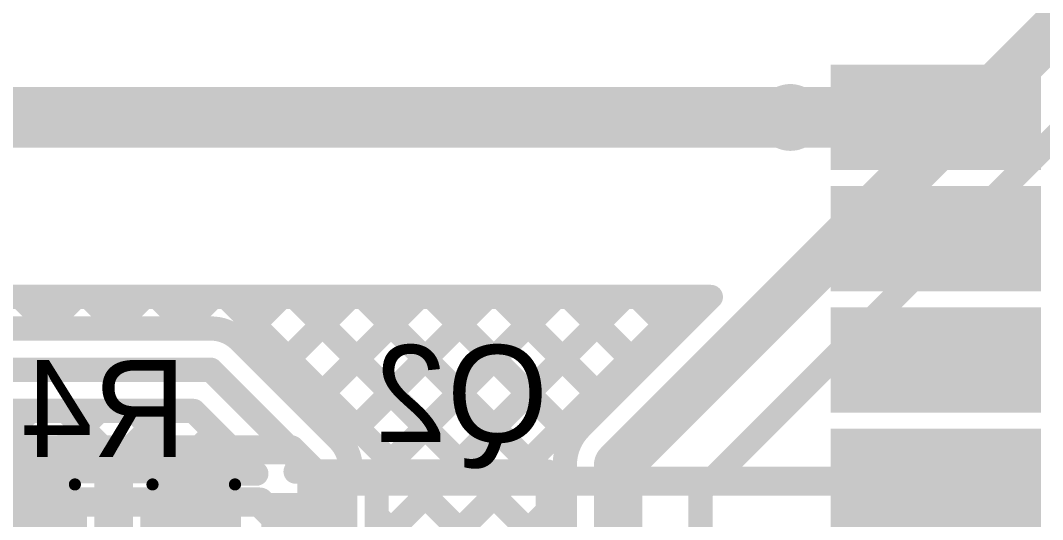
# Model space of a CAD drawing. Header units: millimetres. Extents: x 0.78 to 3.29, y 2.96 to 5.31.
# Drawn here: x 1.6715 to 2.093, y 4.6572 to 4.863 of the extents above; entities that cross this region are included whole.
import ezdxf

# ---------------------------------------------------------------- set-up
doc = ezdxf.new("R2010")
doc.units = ezdxf.units.MM
doc.header["$MEASUREMENT"] = 0
for name, color, linetype in [('BottomLayer', 5, 'Continuous'), ('BottomOverlay', 54, 'Continuous'), ('BottomPaste', 16, 'Continuous'), ('BottomSolder', 6, 'Continuous'), ('MultiLayer', 9, 'Continuous'), ('TopLayer', 1, 'Continuous'), ('TopPaste', 8, 'Continuous'), ('TopSolder', 216, 'Continuous'), ('ViaHoleLayer', 16, 'Continuous')]:
    doc.layers.add(name, color=color, linetype=linetype)

# ---------------------------------------------------------------- blocks, each defined once
blk = doc.blocks.new('ESP32_WROOM_32_70')
at = {"layer": 'TopLayer'}
for points in [[(0.62992, -0.01772), (0.70866, -0.01772), (0.62992, 0.01772), (0.70866, 0.01772)], [(0.62992, -0.06772), (0.70866, -0.06772), (0.62992, -0.03228), (0.70866, -0.03228)], [(0.62992, -0.11772), (0.70866, -0.11772), (0.62992, -0.08228), (0.70866, -0.08228)], [(0.62992, -0.16772), (0.70866, -0.16772), (0.62992, -0.13228), (0.70866, -0.13228)]]:
    blk.add_solid(points, dxfattribs=at)
at = {"layer": 'TopPaste'}
for points in [[(0.62992, -0.01772), (0.70866, -0.01772), (0.62992, 0.01772), (0.70866, 0.01772)], [(0.62992, -0.06772), (0.70866, -0.06772), (0.62992, -0.03228), (0.70866, -0.03228)], [(0.62992, -0.11772), (0.70866, -0.11772), (0.62992, -0.08228), (0.70866, -0.08228)], [(0.62992, -0.16772), (0.70866, -0.16772), (0.62992, -0.13228), (0.70866, -0.13228)]]:
    blk.add_solid(points, dxfattribs=at)
at = {"layer": 'TopSolder'}
for points in [[(0.62592, -0.02172), (0.71266, -0.02172), (0.62592, 0.02172), (0.71266, 0.02172)], [(0.62592, -0.07172), (0.71266, -0.07172), (0.62592, -0.02828), (0.71266, -0.02828)], [(0.62592, -0.12172), (0.71266, -0.12172), (0.62592, -0.07828), (0.71266, -0.07828)], [(0.62592, -0.17172), (0.71266, -0.17172), (0.62592, -0.12828), (0.71266, -0.12828)]]:
    blk.add_solid(points, dxfattribs=at)
blk = doc.blocks.new('R__0603_B_91')
at = {"layer": 'BottomLayer'}
for points in [[(-0.045, 0.0175), (-0.045, -0.0175), (-0.015, 0.0175), (-0.015, -0.0175)], [(0.015, 0.0175), (0.015, -0.0175), (0.045, 0.0175), (0.045, -0.0175)]]:
    blk.add_solid(points, dxfattribs=at)
at = {"layer": 'BottomOverlay', "const_width": 0.005}
for points in [[(-0.05, 0.024), (-0.05, -0.024)], [(-0.016, 0.024), (-0.05, 0.024)], [(0.05, 0.024), (0.016, 0.024)], [(0.05, 0.024), (0.05, -0.024)], [(-0.016, -0.024), (-0.05, -0.024)], [(0.05, -0.024), (0.016, -0.024)]]:
    blk.add_lwpolyline(points, dxfattribs=at)
at = {"layer": 'BottomOverlay', "const_width": 0.0025}
for points in [[(-0.05125, 0.024, 1), (-0.04875, 0.024, 1)], [(-0.05125, 0.024, 1), (-0.04875, 0.024, 1)], [(-0.01725, 0.024, 1), (-0.01475, 0.024, 1)], [(0.01475, 0.024, 1), (0.01725, 0.024, 1)], [(0.04875, 0.024, 1), (0.05125, 0.024, 1)], [(0.04875, 0.024, 1), (0.05125, 0.024, 1)], [(-0.05125, -0.024, 1), (-0.04875, -0.024, 1)], [(-0.05125, -0.024, 1), (-0.04875, -0.024, 1)], [(-0.01725, -0.024, 1), (-0.01475, -0.024, 1)], [(0.01475, -0.024, 1), (0.01725, -0.024, 1)], [(0.04875, -0.024, 1), (0.05125, -0.024, 1)], [(0.04875, -0.024, 1), (0.05125, -0.024, 1)]]:
    blk.add_lwpolyline(points, format="xyb", close=True, dxfattribs=at)
at = {"layer": 'BottomPaste'}
for points in [[(-0.045, 0.0175), (-0.045, -0.0175), (-0.015, 0.0175), (-0.015, -0.0175)], [(0.015, 0.0175), (0.015, -0.0175), (0.045, 0.0175), (0.045, -0.0175)]]:
    blk.add_solid(points, dxfattribs=at)
at = {"layer": 'BottomSolder'}
for points in [[(-0.049, 0.0215), (-0.049, -0.0215), (-0.011, 0.0215), (-0.011, -0.0215)], [(0.011, 0.0215), (0.011, -0.0215), (0.049, 0.0215), (0.049, -0.0215)]]:
    blk.add_solid(points, dxfattribs=at)
blk = doc.blocks.new('SOT23_3_B_96')
at = {"layer": 'BottomLayer'}
for points in [[(-0.02166, 0.05807), (-0.05316, 0.05807), (-0.02166, 0.02657), (-0.05316, 0.02657)], [(0.05314, 0.05807), (0.02165, 0.05807), (0.05314, 0.02657), (0.02165, 0.02657)], [(0.01574, -0.02657), (-0.01575, -0.02657), (0.01574, -0.05807), (-0.01575, -0.05807)]]:
    blk.add_solid(points, dxfattribs=at)
at = {"layer": 'BottomOverlay', "const_width": 0.01}
for points in [[(-0.01101, 0.056), (0.01099, 0.056)], [(-0.06601, 0.048), (-0.06601, -0.056)], [(0.06599, 0.048), (0.06599, -0.056)], [(-0.06601, -0.056), (-0.02901, -0.056)], [(0.02899, -0.056), (0.06599, -0.056)]]:
    blk.add_lwpolyline(points, dxfattribs=at)
at = {"layer": 'BottomOverlay'}
for points, const_width in [([(-0.01351, 0.056, 1), (-0.00851, 0.056, 1)], 0.005), ([(0.00849, 0.056, 1), (0.01349, 0.056, 1)], 0.005), ([(-0.08004, 0.042, 1), (-0.08988, 0.042, 1)], 0.00984), ([(-0.06851, 0.048, 1), (-0.06351, 0.048, 1)], 0.005), ([(0.06349, 0.048, 1), (0.06849, 0.048, 1)], 0.005), ([(-0.09234, 0.042, 1), (-0.08742, 0.042, 1)], 0.00492), ([(-0.0825, 0.042, 1), (-0.07758, 0.042, 1)], 0.00492), ([(-0.06851, -0.056, 1), (-0.06351, -0.056, 1)], 0.005), ([(-0.06851, -0.056, 1), (-0.06351, -0.056, 1)], 0.005), ([(-0.03151, -0.056, 1), (-0.02651, -0.056, 1)], 0.005), ([(0.02649, -0.056, 1), (0.03149, -0.056, 1)], 0.005), ([(0.06349, -0.056, 1), (0.06849, -0.056, 1)], 0.005), ([(0.06349, -0.056, 1), (0.06849, -0.056, 1)], 0.005)]:
    blk.add_lwpolyline(points, format="xyb", close=True, dxfattribs=dict(at, const_width=const_width))
at = {"layer": 'BottomPaste'}
for points in [[(-0.02166, 0.05807), (-0.05316, 0.05807), (-0.02166, 0.02657), (-0.05316, 0.02657)], [(0.05314, 0.05807), (0.02165, 0.05807), (0.05314, 0.02657), (0.02165, 0.02657)], [(0.01574, -0.02657), (-0.01575, -0.02657), (0.01574, -0.05807), (-0.01575, -0.05807)]]:
    blk.add_solid(points, dxfattribs=at)
at = {"layer": 'BottomSolder'}
for points in [[(-0.01766, 0.06207), (-0.05716, 0.06207), (-0.01766, 0.02257), (-0.05716, 0.02257)], [(0.05714, 0.06207), (0.01765, 0.06207), (0.05714, 0.02257), (0.01765, 0.02257)], [(0.01974, -0.02257), (-0.01975, -0.02257), (0.01974, -0.06207), (-0.01975, -0.06207)]]:
    blk.add_solid(points, dxfattribs=at)

msp = doc.modelspace()

# ---------------------------------------------------------------- linework, layer by layer
at = {"layer": 'BottomLayer'}
for points, const_width in [([(1.918, 4.67967), (2.103, 4.86467)], 0.02), ([(1.952, 4.669), (2.134, 4.851)], 0.01), ([(1.444, 4.823), (1.989, 4.823)], 0.025), ([(1.476, 4.749), (1.95622, 4.749)], 0.01), ([(1.67153, 4.749), (1.68453, 4.736)], 0.01), ([(1.6813, 4.736), (1.6943, 4.749)], 0.01), ([(1.69981, 4.749), (1.71281, 4.736)], 0.01), ([(1.70958, 4.736), (1.72258, 4.749)], 0.01), ([(1.7281, 4.749), (1.7411, 4.736)], 0.01), ([(1.73787, 4.736), (1.75087, 4.749)], 0.01), ([(1.75638, 4.749), (1.86664, 4.63874)], 0.01), ([(1.76159, 4.73144), (1.77915, 4.749)], 0.01), ([(1.77574, 4.7173), (1.80743, 4.749)], 0.01), ([(1.78467, 4.749), (1.89493, 4.63874)], 0.01), ([(1.78988, 4.70316), (1.83572, 4.749)], 0.01), ([(1.8012, 4.60134), (1.94886, 4.749)], 0.01), ([(1.80395, 4.68895), (1.864, 4.749)], 0.01), ([(1.81295, 4.749), (1.896, 4.66595)], 0.01), ([(1.81843, 4.64685), (1.92057, 4.749)], 0.01), ([(1.81843, 4.67514), (1.89229, 4.749)], 0.01), ([(1.84124, 4.749), (1.89918, 4.69106)], 0.01), ([(1.86952, 4.749), (1.91287, 4.70565)], 0.01), ([(1.8978, 4.749), (1.92701, 4.71979)], 0.01), ([(1.90248, 4.69527), (1.95622, 4.749)], 0.01), ([(1.92609, 4.749), (1.94115, 4.73394)], 0.01), ([(1.476, 4.736), (1.75, 4.736)], 0.01), ([(1.76204, 4.731), (1.80268, 4.69036)], 0.01), ([(1.17162, 4.719), (1.75, 4.719)], 0.01), ([(1.75, 4.719), (1.79068, 4.67832)], 0.01), ([(1.52021, 4.702), (1.74296, 4.702)], 0.01), ([(1.64904, 4.67545), (1.67558, 4.702)], 0.01), ([(1.66196, 4.702), (1.68676, 4.6772)], 0.01), ([(1.67907, 4.6772), (1.70387, 4.702)], 0.01), ([(1.69025, 4.702), (1.71504, 4.6772)], 0.01), ([(1.707, 4.67685), (1.73215, 4.702)], 0.01), ([(1.71853, 4.702), (1.74333, 4.6772)], 0.01), ([(1.74296, 4.702), (1.76882, 4.67614)], 0.01), ([(1.73564, 4.6772), (1.7517, 4.69326)], 0.01), ([(1.918, 4.597), (1.918, 4.67967)], 0.02), ([(1.79068, 4.6484), (1.79068, 4.67832)], 0.01), ([(1.896, 4.63874), (1.896, 4.67967)], 0.01), ([(1.653, 4.6772), (1.707, 4.6772)], 0.01), ([(1.707, 4.6182), (1.707, 4.6772)], 0.01), ([(1.713, 4.6772), (1.767, 4.6772)], 0.01), ([(1.713, 4.6182), (1.713, 4.6772)], 0.01), ([(1.76293, 4.67614), (1.767, 4.67614)], 0.01), ([(1.80768, 4.67614), (1.81843, 4.67614)], 0.01), ([(1.81843, 4.62065), (1.81843, 4.67614)], 0.01), ([(1.952, 4.596), (1.952, 4.669)], 0.01), ([(1.86688, 4.63874), (1.896, 4.66786)], 0.01), ([(1.707, 4.65696), (1.713, 4.65096)], 0.01), ([(1.81843, 4.65867), (1.84757, 4.62952)], 0.01), ([(1.707, 4.64857), (1.713, 4.65457)], 0.01)]:
    msp.add_lwpolyline(points, dxfattribs=dict(at, const_width=const_width))
for points, const_width in [([(1.98211, 4.823, 1), (1.99589, 4.823, 1)], 0.01378), ([(1.98275, 4.823, 1), (1.99525, 4.823, 1)], 0.0125), ([(1.66903, 4.749, 1), (1.67403, 4.749, 1)], 0.005), ([(1.6918, 4.749, 1), (1.6968, 4.749, 1)], 0.005), ([(1.69731, 4.749, 1), (1.70231, 4.749, 1)], 0.005), ([(1.72008, 4.749, 1), (1.72508, 4.749, 1)], 0.005), ([(1.7256, 4.749, 1), (1.7306, 4.749, 1)], 0.005), ([(1.74837, 4.749, 1), (1.75337, 4.749, 1)], 0.005), ([(1.75388, 4.749, 1), (1.75888, 4.749, 1)], 0.005), ([(1.77665, 4.749, 1), (1.78165, 4.749, 1)], 0.005), ([(1.78217, 4.749, 1), (1.78717, 4.749, 1)], 0.005), ([(1.80493, 4.749, 1), (1.80993, 4.749, 1)], 0.005), ([(1.81045, 4.749, 1), (1.81545, 4.749, 1)], 0.005), ([(1.83322, 4.749, 1), (1.83822, 4.749, 1)], 0.005), ([(1.83874, 4.749, 1), (1.84374, 4.749, 1)], 0.005), ([(1.8615, 4.749, 1), (1.8665, 4.749, 1)], 0.005), ([(1.86702, 4.749, 1), (1.87202, 4.749, 1)], 0.005), ([(1.88979, 4.749, 1), (1.89479, 4.749, 1)], 0.005), ([(1.8953, 4.749, 1), (1.9003, 4.749, 1)], 0.005), ([(1.91807, 4.749, 1), (1.92307, 4.749, 1)], 0.005), ([(1.92359, 4.749, 1), (1.92859, 4.749, 1)], 0.005), ([(1.94636, 4.749, 1), (1.95136, 4.749, 1)], 0.005), ([(1.95372, 4.749, 1), (1.95872, 4.749, 1)], 0.005), ([(1.95372, 4.749, 1), (1.95872, 4.749, 1)], 0.005), ([(1.6788, 4.736, 1), (1.6838, 4.736, 1)], 0.005), ([(1.68203, 4.736, 1), (1.68703, 4.736, 1)], 0.005), ([(1.70708, 4.736, 1), (1.71208, 4.736, 1)], 0.005), ([(1.71031, 4.736, 1), (1.71531, 4.736, 1)], 0.005), ([(1.73537, 4.736, 1), (1.74037, 4.736, 1)], 0.005), ([(1.7386, 4.736, 1), (1.7436, 4.736, 1)], 0.005), ([(1.7475, 4.736, 1), (1.7525, 4.736, 1)], 0.005), ([(1.7475, 4.736, 1), (1.7525, 4.736, 1)], 0.005), ([(1.7475, 4.736, 1), (1.7525, 4.736, 1)], 0.005), ([(1.93865, 4.73394, 1), (1.94365, 4.73394, 1)], 0.005), ([(1.75909, 4.73144, 1), (1.76409, 4.73144, 1)], 0.005), ([(1.75952, 4.73102, 1), (1.76452, 4.73102, 1)], 0.005), ([(1.75954, 4.731, 1), (1.76454, 4.731, 1)], 0.005), ([(1.75954, 4.731, 1), (1.76454, 4.731, 1)], 0.005), ([(1.92451, 4.71979, 1), (1.92951, 4.71979, 1)], 0.005), ([(1.7475, 4.719, 1), (1.7525, 4.719, 1)], 0.005), ([(1.7475, 4.719, 1), (1.7525, 4.719, 1)], 0.005), ([(1.77324, 4.7173, 1), (1.77824, 4.7173, 1)], 0.005), ([(1.78738, 4.70316, 1), (1.79238, 4.70316, 1)], 0.005), ([(1.91037, 4.70565, 1), (1.91537, 4.70565, 1)], 0.005), ([(1.67308, 4.702, 1), (1.67808, 4.702, 1)], 0.005), ([(1.68775, 4.702, 1), (1.69275, 4.702, 1)], 0.005), ([(1.70137, 4.702, 1), (1.70637, 4.702, 1)], 0.005), ([(1.71603, 4.702, 1), (1.72103, 4.702, 1)], 0.005), ([(1.72965, 4.702, 1), (1.73465, 4.702, 1)], 0.005), ([(1.74046, 4.702, 1), (1.74546, 4.702, 1)], 0.005), ([(1.74046, 4.702, 1), (1.74546, 4.702, 1)], 0.005), ([(1.89994, 4.69523, 1), (1.90494, 4.69523, 1)], 0.005), ([(1.89998, 4.69527, 1), (1.90498, 4.69527, 1)], 0.005), ([(1.89998, 4.69527, 1), (1.90498, 4.69527, 1)], 0.005), ([(1.7492, 4.69326, 1), (1.7542, 4.69326, 1)], 0.005), ([(1.80018, 4.69036, 1), (1.80518, 4.69036, 1)], 0.005), ([(1.80018, 4.69036, 1), (1.80518, 4.69036, 1)], 0.005), ([(1.8002, 4.69034, 1), (1.8052, 4.69034, 1)], 0.005), ([(1.89668, 4.69106, 1), (1.90168, 4.69106, 1)], 0.005), ([(1.80145, 4.68895, 1), (1.80645, 4.68895, 1)], 0.005), ([(1.913, 4.67967, 1), (1.923, 4.67967, 1)], 0.01), ([(1.913, 4.67967, 1), (1.923, 4.67967, 1)], 0.01), ([(1.78818, 4.67832, 1), (1.79318, 4.67832, 1)], 0.005), ([(1.78818, 4.67832, 1), (1.79318, 4.67832, 1)], 0.005), ([(1.80518, 4.67832, 1), (1.81018, 4.67832, 1)], 0.005), ([(1.80518, 4.67832, 1), (1.81018, 4.67832, 1)], 0.005), ([(1.8935, 4.67967, 1), (1.8985, 4.67967, 1)], 0.005), ([(1.8935, 4.67967, 1), (1.8985, 4.67967, 1)], 0.005), ([(1.8935, 4.67967, 1), (1.8985, 4.67967, 1)], 0.005), ([(1.67657, 4.6772, 1), (1.68157, 4.6772, 1)], 0.005), ([(1.68426, 4.6772, 1), (1.68926, 4.6772, 1)], 0.005), ([(1.7045, 4.6772, 1), (1.7095, 4.6772, 1)], 0.005), ([(1.7045, 4.6772, 1), (1.7095, 4.6772, 1)], 0.005), ([(1.7045, 4.67685, 1), (1.7095, 4.67685, 1)], 0.005), ([(1.7105, 4.6772, 1), (1.7155, 4.6772, 1)], 0.005), ([(1.7105, 4.6772, 1), (1.7155, 4.6772, 1)], 0.005), ([(1.71254, 4.6772, 1), (1.71754, 4.6772, 1)], 0.005), ([(1.73314, 4.6772, 1), (1.73814, 4.6772, 1)], 0.005), ([(1.74083, 4.6772, 1), (1.74583, 4.6772, 1)], 0.005), ([(1.76043, 4.67614, 1), (1.76543, 4.67614, 1)], 0.005), ([(1.7645, 4.6772, 1), (1.7695, 4.6772, 1)], 0.005), ([(1.7645, 4.67614, 1), (1.7695, 4.67614, 1)], 0.005), ([(1.76632, 4.67614, 1), (1.77132, 4.67614, 1)], 0.005), ([(1.80518, 4.67614, 1), (1.81018, 4.67614, 1)], 0.005), ([(1.81593, 4.67614, 1), (1.82093, 4.67614, 1)], 0.005), ([(1.81593, 4.67614, 1), (1.82093, 4.67614, 1)], 0.005), ([(1.81593, 4.67514, 1), (1.82093, 4.67514, 1)], 0.005), ([(1.9495, 4.669, 1), (1.9545, 4.669, 1)], 0.005), ([(1.9495, 4.669, 1), (1.9545, 4.669, 1)], 0.005), ([(1.8935, 4.66786, 1), (1.8985, 4.66786, 1)], 0.005), ([(1.8935, 4.66595, 1), (1.8985, 4.66595, 1)], 0.005), ([(1.7045, 4.65696, 1), (1.7095, 4.65696, 1)], 0.005), ([(1.81593, 4.65867, 1), (1.82093, 4.65867, 1)], 0.005), ([(1.7105, 4.65457, 1), (1.7155, 4.65457, 1)], 0.005)]:
    msp.add_lwpolyline(points, format="xyb", close=True, dxfattribs=dict(at, const_width=const_width))
at = {"layer": 'BottomLayer', "const_width": 0.01}
for points in [[(1.75, 4.736, -0.199327), (1.76204, 4.731)], [(1.75, 4.736, -0.198912), (1.76202, 4.73102)], [(1.896, 4.67967, -0.199566), (1.90248, 4.69527)], [(1.896, 4.67967, -0.198912), (1.90244, 4.69523)], [(1.80268, 4.69036, -0.199327), (1.80768, 4.67832)], [(1.8027, 4.69034, -0.198912), (1.80768, 4.67832)]]:
    msp.add_lwpolyline(points, format="xyb", dxfattribs=at)
at = {"layer": 'MultiLayer', "const_width": 0.01378}
msp.add_lwpolyline([(1.98211, 4.823, 1), (1.99589, 4.823, 1)], format="xyb", close=True, dxfattribs=at)
at = {"layer": 'TopLayer'}
for points, const_width in [([(1.98211, 4.823, 1), (1.99589, 4.823, 1)], 0.01378), ([(1.98275, 4.823, 1), (1.99525, 4.823, 1)], 0.0125), ([(2.04275, 4.823, 1), (2.05525, 4.823, 1)], 0.0125), ([(1.78, 4.686, 1), (1.786, 4.686, 1)], 0.006), ([(1.78, 4.686, 1), (1.786, 4.686, 1)], 0.006), ([(1.793, 4.673, 1), (1.799, 4.673, 1)], 0.006), ([(1.793, 4.673, 1), (1.799, 4.673, 1)], 0.006), ([(2.046, 4.673, 1), (2.052, 4.673, 1)], 0.006), ([(1.76721, 4.66444, 1), (1.77321, 4.66444, 1)], 0.006), ([(1.76721, 4.66444, 1), (1.77321, 4.66444, 1)], 0.006)]:
    msp.add_lwpolyline(points, format="xyb", close=True, dxfattribs=dict(at, const_width=const_width))
for points, const_width in [([(1.989, 4.823), (2.049, 4.823)], 0.025), ([(1.5, 4.686), (1.783, 4.686)], 0.012), ([(1.783, 4.686), (1.796, 4.673)], 0.012), ([(1.796, 4.673), (2.049, 4.673)], 0.012), ([(1.54944, 4.66444), (1.77021, 4.66444)], 0.012), ([(1.77021, 4.66444), (1.81165, 4.623)], 0.012)]:
    msp.add_lwpolyline(points, dxfattribs=dict(at, const_width=const_width))
at = {"layer": 'ViaHoleLayer', "const_width": 0.00591}
msp.add_lwpolyline([(1.98605, 4.823, 1), (1.99195, 4.823, 1)], format="xyb", close=True, dxfattribs=at)

# ---------------------------------------------------------------- block references
for name, p, rotation in [('ESP32_WROOM_32_70', (1.37971, 4.823), 360), ('SOT23_3_B_96', (1.833, 4.611), 90), ('R__0603_B_91', (1.71, 4.6477), 180)]:
    msp.add_blockref(name, p, dxfattribs=dict(rotation=rotation))

# ---------------------------------------------------------------- texts
at = {"layer": 'BottomOverlay', "text_generation_flag": 2}
for s, p in [('Q2', (1.889, 4.68914)), ('R4', (1.74, 4.683))]:
    msp.add_text(s, height=0.04, dxfattribs=at).set_placement(p)

doc.saveas('drawing.dxf')
